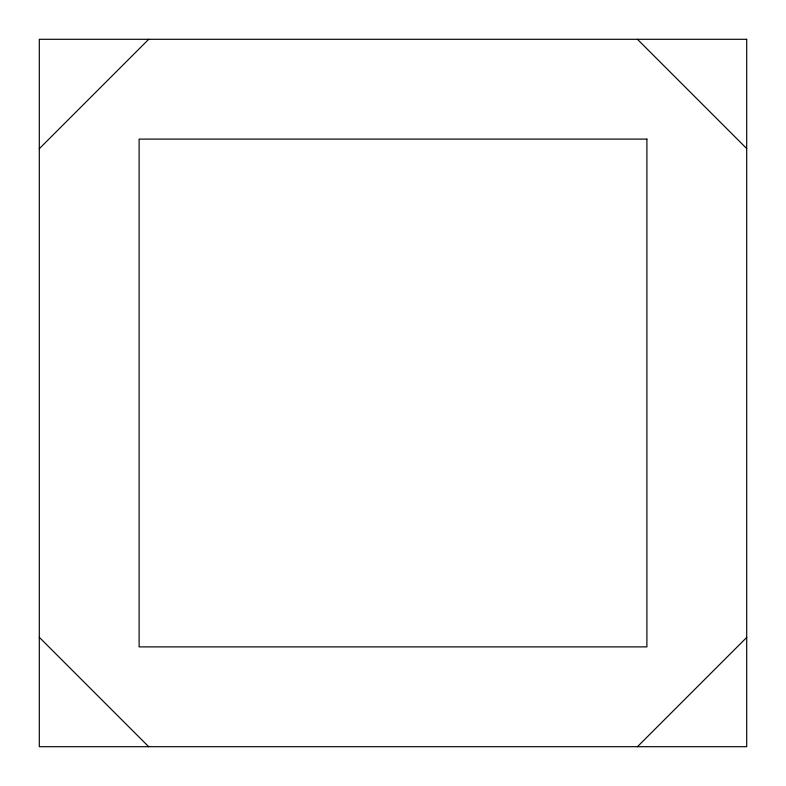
<?xml version="1.0" encoding="UTF-8"?>
<svg xmlns="http://www.w3.org/2000/svg" width="786" height="786" viewBox="0 0 786 786"><rect width="100%" height="100%" fill="white"/><g stroke="black" fill="none" stroke-linecap="round" stroke-linejoin="round"><path stroke-width="1.18" d="M39.3 148.701L148.701 39.3M637.446 746.7L746.7 637.446M637.446 39.3L746.7 148.554M39.3 637.299L148.701 746.7M746.7 39.3L39.3 39.3L39.3 746.7L746.7 746.7L746.7 39.3M646.898 139.102L139.112 139.102L139.112 646.888L646.898 646.888L646.898 139.102"/></g></svg>
